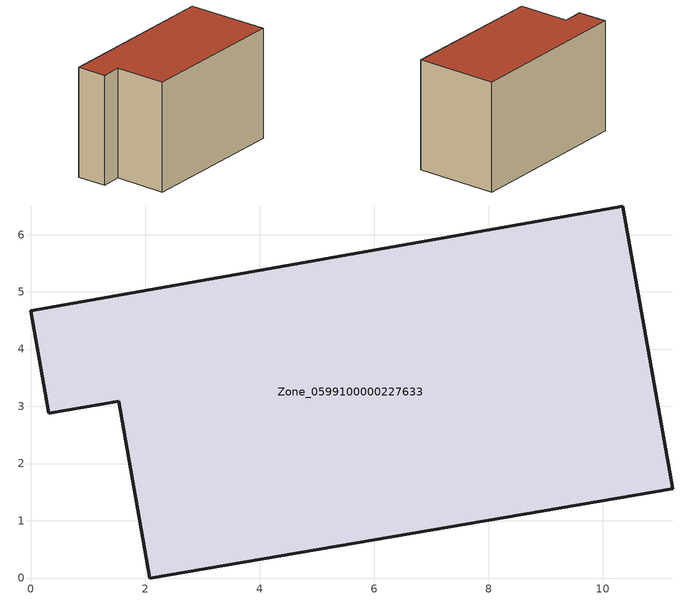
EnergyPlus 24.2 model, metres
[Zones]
Zone_0599100000227633
 floor ground (C_G): 1.54,3.09 0.32,2.88 0,4.67 10.34,6.5 11.22,1.56 2.08,0 z0
 wall outside (C_F): 10.34,6.5 0,4.67 0.32,2.88 1.54,3.09 2.08,0 11.22,1.56 10.34,6.5 z0:6.76
 roof outside (C_R): 2.08,0 11.22,1.56 10.34,6.5 0,4.67 0.32,2.88 1.54,3.09 z6.76
[BUILDING]
Pand.0599100000227633: North Axis=0; Terrain=City; Loads Convergence Tolerance Value=0.04; Temperature Convergence Tolerance Value=0.4; Solar Distribution=FullExterior; Maximum Number of Warmup Days=25; Minimum Number of Warmup Days=1
[Site:Location]
Rotterdam.The.Hague.AP_ZH_NLD Design_Conditions: Latitude=51.96; Longitude=4.45; Time Zone=1; Elevation=-4.5
[SITE:GROUNDTEMPERATURE:BUILDINGSURFACE]
18, 18, 18, 18, 18, 18, 18, 18, 18, 18, 18, 18
[MATERIAL] Thermal Absorptance=0.9; Solar Absorptance=0.7; Visible Absorptance=0.7
Name | Roughness | Thickness | Conductivity | Density | Specific Heat
G.TI.1946 | MediumSmooth | 0.15 | 1 | 540 | 1210
F.TI.1946 | Rough | 0.3 | 0.857143 | 1920 | 840
R.TI.1946 | MediumRough | 0.2 | 0.1 | 1500 | 1000
[CONSTRUCTION]
C_G: G.TI.1946
C_F: F.TI.1946
C_R: R.TI.1946
[ZONE]
Zone_0599100000227633: Type=1; Multiplier=1; Ceiling Height=Autocalculate; Volume=Autocalculate; Floor Area=autocalculate; Part of Total Floor Area=Yes
[ZONEINFILTRATION:DESIGNFLOWRATE]
Infil_Zone_0599100000227633: Zone or ZoneList or Space or SpaceList=Zone_0599100000227633; Schedule=AlwaysOn; Design Flow Rate Calculation Method=Flow/Area; Flow Rate per Floor Area=0.003; Constant Term Coefficient=1; Temperature Term Coefficient=0; Velocity Term Coefficient=0; Velocity Squared Term Coefficient=0
[HVACTEMPLATE:ZONE:IDEALLOADSAIRSYSTEM]
Zone_0599100000227633: Maximum Heating Supply Air Temperature=50; Minimum Cooling Supply Air Temperature=13; Maximum Heating Supply Air Humidity Ratio=0.0156; Minimum Cooling Supply Air Humidity Ratio=0.0077; Heating Limit=NoLimit; Cooling Limit=NoLimit; Dehumidification Control Type=ConstantSensibleHeatRatio; Cooling Sensible Heat Ratio=0.7; Dehumidification Setpoint=60; Humidification Control Type=None; Humidification Setpoint=30; Outdoor Air Method=None; Outdoor Air Flow Rate per Person=0.00944; Outdoor Air Flow Rate per Zone Floor Area=0; Outdoor Air Flow Rate per Zone=0; Demand Controlled Ventilation Type=None; Outdoor Air Economizer Type=NoEconomizer; Heat Recovery Type=None; Sensible Heat Recovery Effectiveness=0.7; Latent Heat Recovery Effectiveness=0.65
[ZONECONTROL:THERMOSTAT]
ThermostatControl_Zone_0599100000227633: Zone or ZoneList=Zone_0599100000227633; Control Type Schedule=DualSetpointControlType; Control 1=Thermostat_Zone_0599100000227633; Temperature Difference Between Cutout And Setpoint=0
[THERMOSTATSETPOINT:DUALSETPOINT]
Thermostat_Zone_0599100000227633: Heating Setpoint Temperature Schedule=HeatingSetpoint_Zone_0599100000227633; Cooling Setpoint Temperature Schedule=CoolingSetpoint_Zone_0599100000227633
[SCHEDULE:COMPACT]
HeatingSetpoint_Zone_0599100000227633: Through: 12/31, For: AllDays, Until: 24:00, 21
CoolingSetpoint_Zone_0599100000227633: Through: 12/31, For: AllDays, Until: 24:00, 24
DualSetpointControlType: Through: 12/31, For: AllDays, Until: 24:00, 4
AlwaysOn: Through: 12/31, For: AllDays, Until: 24:00, 1
